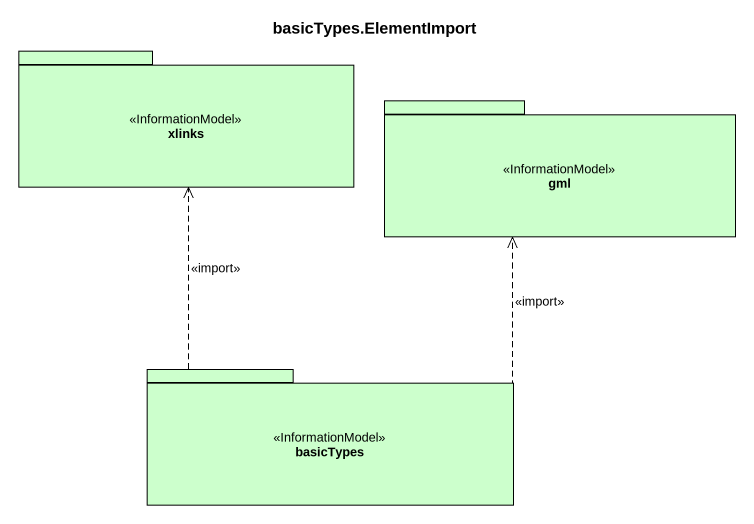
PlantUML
@startuml
title basicTypes.ElementImport
package xlinks <<InformationModel>> #CCFFCC {
}
package gml <<InformationModel>> #CCFFCC {
}
package basicTypes <<InformationModel>> #CCFFCC {
}
basicTypes .up.> xlinks : <<import>>
basicTypes .up.> gml : <<import>>
@enduml
